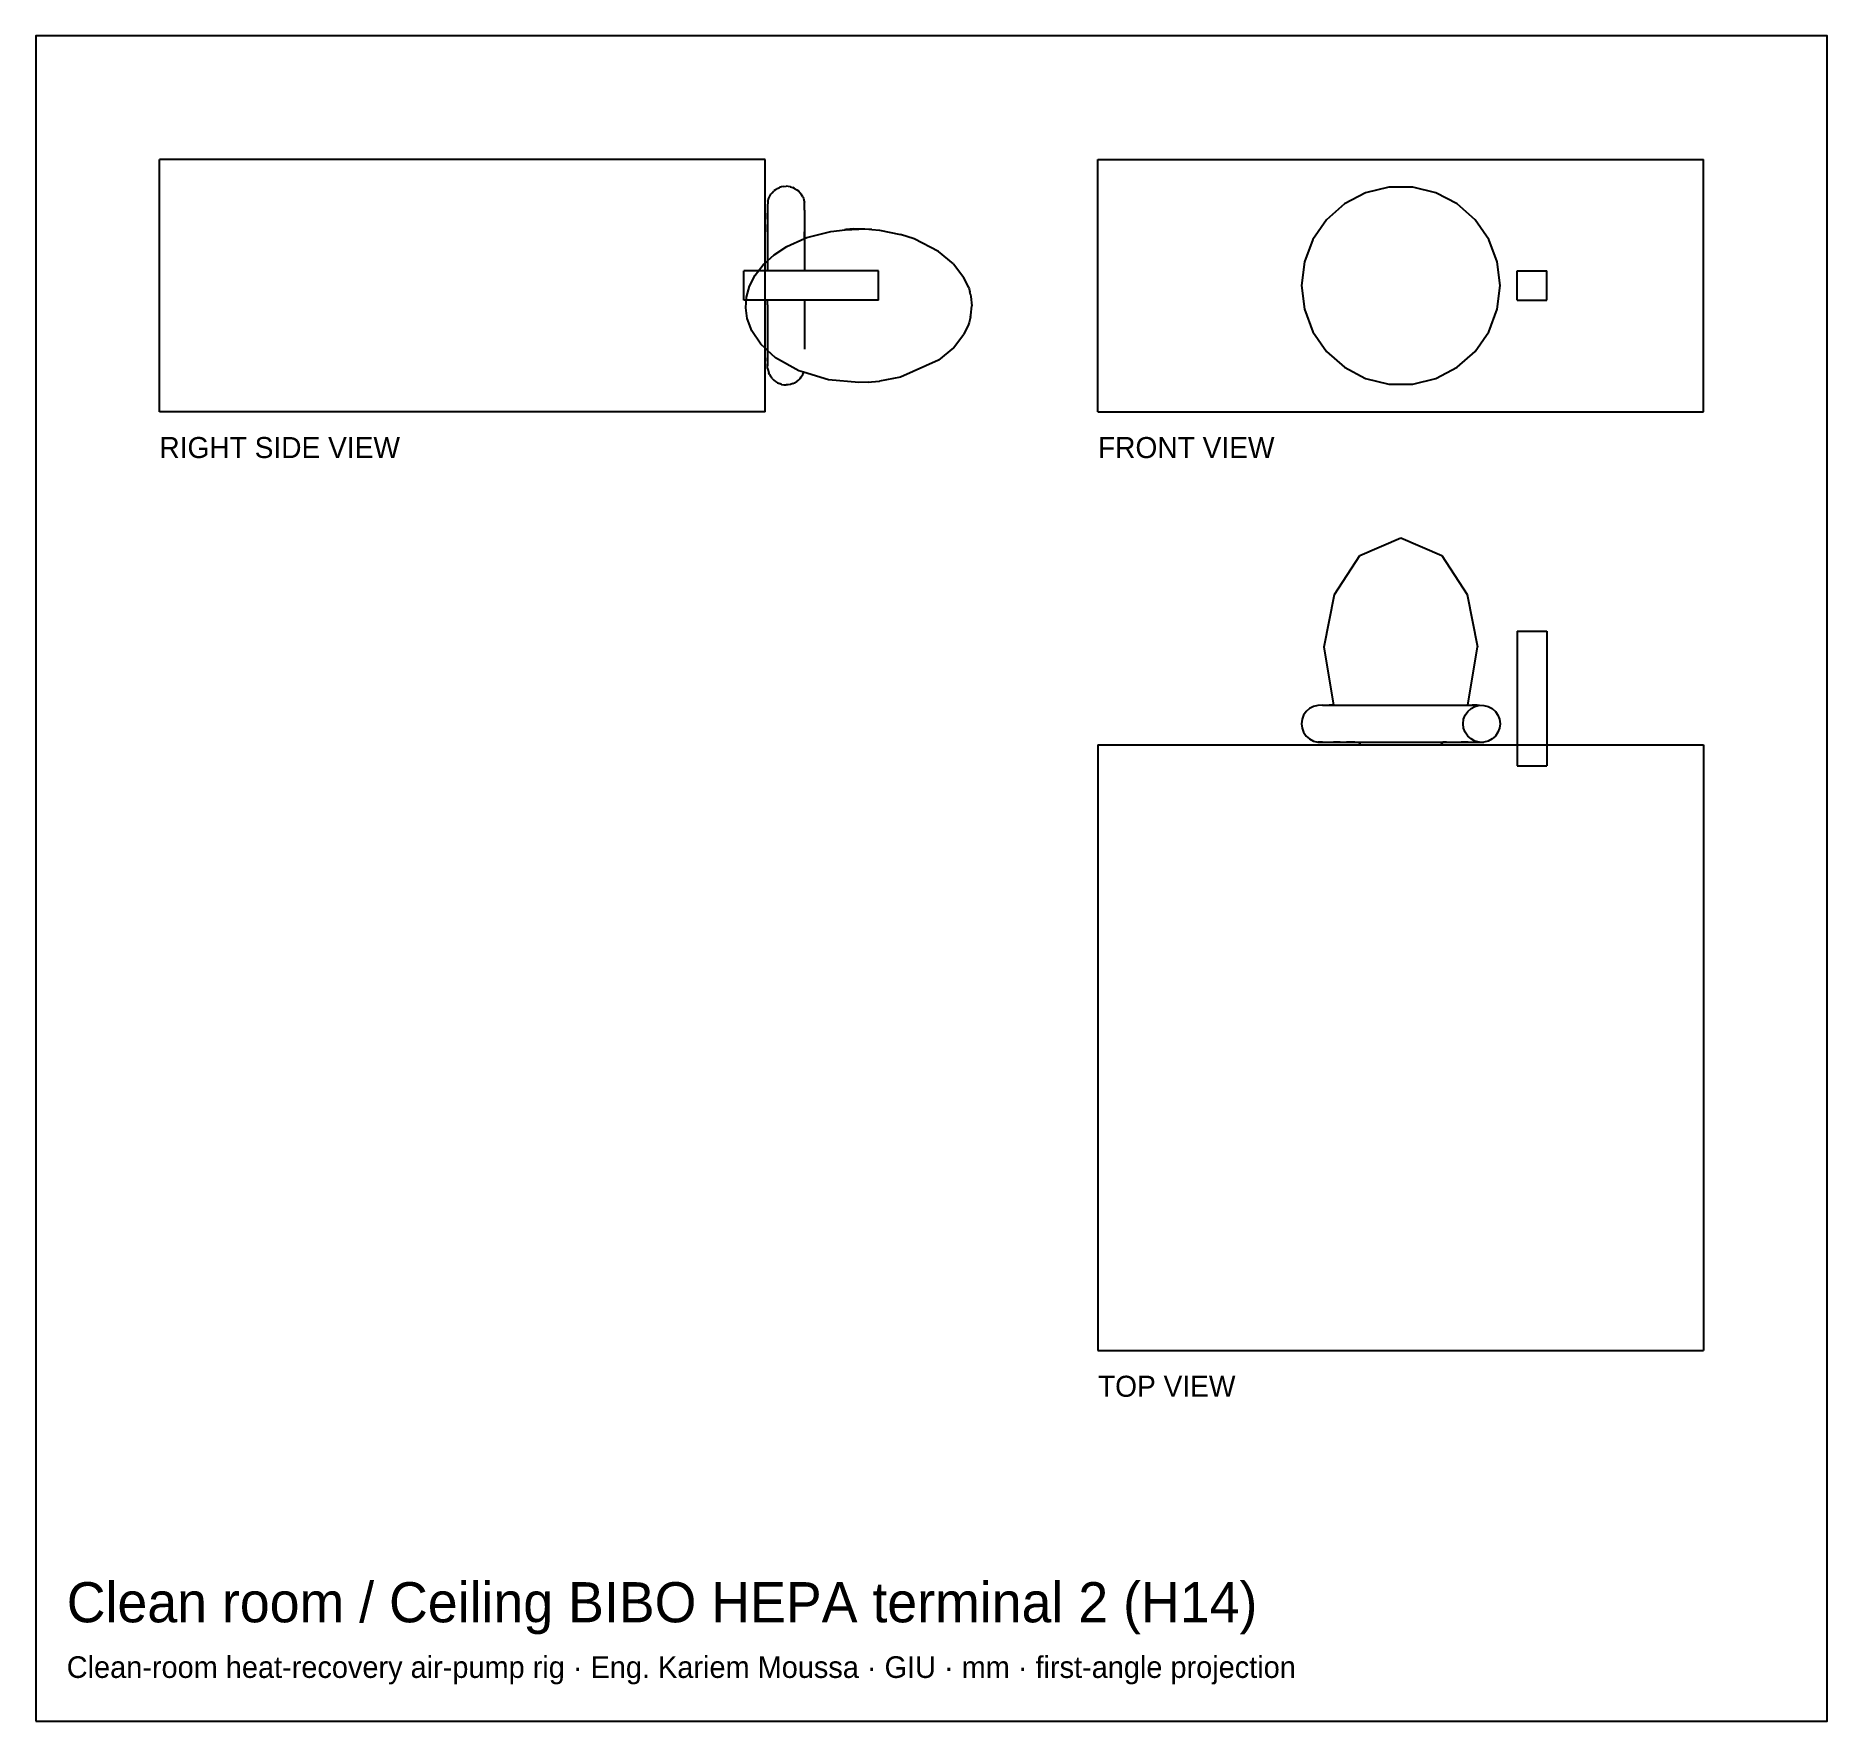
# Model space of a CAD drawing. Header units: millimetres. Extents: x 283 to 496, y 248 to 449.
import ezdxf

# ---------------------------------------------------------------- set-up
doc = ezdxf.new("R2010")
doc.units = ezdxf.units.MM
for name, color, linetype in [('BORDER', 7, 'Continuous'), ('HIDDEN', 8, 'Continuous'), ('TEXT', 5, 'Continuous'), ('VISIBLE', 7, 'Continuous')]:
    doc.layers.add(name, color=color, linetype=linetype)

msp = doc.modelspace()

# ---------------------------------------------------------------- linework, layer by layer
at = {"layer": 'BORDER'}
msp.add_lwpolyline([(282.73, 248.36), (495.69, 248.36), (495.69, 448.69), (282.73, 448.69)], close=True, dxfattribs=at)
at = {"layer": 'HIDDEN'}
for points in [[(369.42, 434), (297.42, 434)], [(297.42, 404), (297.42, 434)], [(369.42, 404), (369.42, 434)], [(409, 434), (481, 434)], [(409, 404), (409, 434)], [(481, 404), (481, 434)], [(443.58, 430.71), (440.82, 430.03)], [(446.42, 430.71), (443.58, 430.71)], [(449.18, 430.03), (446.42, 430.71)], [(438.3, 428.71), (436.17, 426.82)], [(440.82, 430.03), (438.3, 428.71)], [(451.7, 428.71), (449.18, 430.03)], [(453.83, 426.82), (451.7, 428.71)], [(436.17, 426.82), (434.55, 424.48)], [(455.45, 424.48), (453.83, 426.82)], [(372.03, 423.65), (374.12, 424.58)], [(378.93, 425.62), (380.56, 425.72)], [(434.55, 424.48), (433.54, 421.82)], [(456.46, 421.82), (455.45, 424.48)], [(369.21, 421.48), (369.42, 421.67)], [(369.72, 421.94), (370.49, 422.64)], [(370.49, 422.64), (372.03, 423.65)], [(433.54, 421.82), (433.2, 419)], [(456.8, 419), (456.46, 421.82)], [(369.42, 420.75), (366.92, 420.75)], [(366.92, 417.25), (366.92, 420.75)], [(382.92, 420.75), (366.92, 420.75)], [(366.92, 417.25), (366.92, 420.75)], [(367.56, 418.92), (368.23, 420.22)], [(368.23, 420.22), (369.21, 421.48)], [(382.92, 417.25), (382.92, 420.75)], [(458.85, 420.75), (462.35, 420.75)], [(458.85, 420.75), (462.35, 420.75)], [(458.85, 417.25), (458.85, 420.75)], [(458.85, 417.25), (458.85, 420.75)], [(462.35, 417.25), (462.35, 420.75)], [(462.35, 417.25), (462.35, 420.75)], [(367.13, 416.35), (367.2, 417.61)], [(367.2, 417.61), (367.56, 418.92)], [(433.2, 419), (433.54, 416.18)], [(456.46, 416.18), (456.8, 419)], [(369.42, 417.25), (366.92, 417.25)], [(382.92, 417.25), (366.92, 417.25)], [(367.31, 415.07), (367.13, 416.35)], [(433.54, 416.18), (434.55, 413.52)], [(455.45, 413.52), (456.46, 416.18)], [(458.85, 417.25), (462.35, 417.25)], [(458.85, 417.25), (462.35, 417.25)], [(367.86, 413.61), (367.31, 415.07)], [(368.93, 412.03), (367.86, 413.61)], [(434.55, 413.52), (436.17, 411.18)], [(453.83, 411.18), (455.45, 413.52)], [(369.42, 411.58), (368.93, 412.03)], [(370.66, 410.43), (369.72, 411.3)], [(436.17, 411.18), (438.3, 409.29)], [(451.7, 409.29), (453.83, 411.18)], [(373.43, 408.87), (370.66, 410.43)], [(438.3, 409.29), (440.82, 407.97)], [(449.18, 407.97), (451.7, 409.29)], [(374, 408.7), (373.43, 408.87)], [(440.82, 407.97), (443.58, 407.29)], [(443.58, 407.29), (446.42, 407.29)], [(446.42, 407.29), (449.18, 407.97)], [(369.42, 404), (297.42, 404)], [(409, 404), (481, 404)], [(458.85, 377.92), (462.35, 377.92)], [(458.85, 377.92), (458.85, 361.92)], [(462.35, 377.92), (462.35, 361.92)], [(452.95, 368.38), (453.35, 368.73)], [(453.35, 368.73), (453.82, 368.98)], [(453.82, 368.98), (454.34, 369.11)], [(452.4, 366.92), (452.46, 367.45)], [(452.46, 366.39), (452.4, 366.92)], [(452.46, 367.45), (452.65, 367.94)], [(452.65, 365.9), (452.46, 366.39)], [(452.65, 367.94), (452.95, 368.38)], [(409, 364.42), (481, 364.42)], [(409, 364.42), (409, 292.42)], [(452.95, 365.46), (452.65, 365.9)], [(453.35, 365.11), (452.95, 365.46)], [(453.82, 364.86), (453.35, 365.11)], [(454.35, 364.73), (453.82, 364.86)], [(458.85, 364.42), (458.85, 361.92)], [(462.35, 364.42), (462.35, 361.92)], [(481, 364.42), (481, 292.42)], [(458.85, 361.92), (462.35, 361.92)], [(458.85, 361.92), (462.35, 361.92)], [(409, 292.42), (481, 292.42)]]:
    msp.add_lwpolyline(points, dxfattribs=at)
at = {"layer": 'VISIBLE'}
for points in [[(369.42, 434), (297.42, 434)], [(297.42, 404), (297.42, 434)], [(369.42, 404), (369.42, 434)], [(409, 434), (481, 434)], [(409, 404), (409, 434)], [(481, 404), (481, 434)], [(370.25, 430.03), (370.46, 430.25)], [(370.65, 430.4), (370.46, 430.25)], [(370.65, 430.4), (370.9, 430.55)], [(370.9, 430.55), (371.13, 430.65)], [(371.39, 430.74), (371.13, 430.65)], [(371.65, 430.78), (371.39, 430.74)], [(371.65, 430.78), (371.92, 430.8)], [(372.19, 430.78), (371.92, 430.8)], [(372.45, 430.74), (372.19, 430.78)], [(372.45, 430.74), (372.71, 430.65)], [(372.94, 430.55), (372.71, 430.65)], [(372.94, 430.55), (373.19, 430.4)], [(373.19, 430.4), (373.38, 430.25)], [(373.38, 430.25), (373.59, 430.03)], [(369.74, 428.87), (369.72, 428.53)], [(369.72, 428.53), (369.72, 428.31)], [(369.72, 428.31), (369.72, 427.98)], [(369.76, 428.98), (369.74, 428.87)], [(369.76, 428.98), (369.86, 429.38)], [(369.86, 429.38), (369.94, 429.56)], [(369.94, 429.56), (370.11, 429.85)], [(370.11, 429.85), (370.25, 430.03)], [(373.59, 430.03), (373.73, 429.85)], [(373.9, 429.56), (373.73, 429.85)], [(373.9, 429.56), (373.98, 429.38)], [(373.98, 429.38), (374.08, 428.98)], [(374.08, 428.98), (374.1, 428.87)], [(374.12, 428.53), (374.1, 428.87)], [(374.12, 428.31), (374.12, 428.53)], [(374.12, 427.98), (374.12, 428.31)], [(369.72, 427.98), (369.72, 427.57)], [(369.72, 426.9), (369.72, 427.6)], [(369.72, 427.57), (369.72, 426.9)], [(369.72, 426.9), (369.72, 426.26)], [(369.72, 425.37), (369.72, 426.28)], [(369.72, 426.26), (369.72, 425.37)], [(374.12, 427.98), (374.12, 427.57)], [(374.12, 427.57), (374.12, 426.9)], [(374.12, 426.9), (374.12, 426.32)], [(374.12, 426.32), (374.12, 425.37)], [(369.72, 425.37), (369.72, 424.55)], [(369.72, 424.55), (369.72, 423.46)], [(374.12, 425.37), (374.12, 424.55)], [(374.12, 424.58), (374.12, 425.37)], [(374.12, 424.58), (374.39, 424.7)], [(374.12, 424.55), (374.12, 423.46)], [(374.39, 424.7), (377.25, 425.44)], [(377.25, 425.44), (378.93, 425.62)], [(379.01, 425.65), (378.86, 425.62)], [(378.86, 425.62), (378.93, 425.62)], [(380.01, 425.71), (378.93, 425.62)], [(379.98, 425.75), (379.01, 425.65)], [(381.3, 425.7), (379.98, 425.75)], [(380.5, 425.72), (380.01, 425.71)], [(381.76, 425.68), (380.5, 425.72)], [(382.11, 425.66), (381.76, 425.68)], [(382.11, 425.66), (383.01, 425.57)], [(383.01, 425.57), (385.51, 425.08)], [(387.13, 424.56), (385.51, 425.08)], [(390.06, 423.05), (387.13, 424.56)], [(369.42, 421.67), (369.72, 421.94)], [(369.72, 423.46), (369.72, 422.45)], [(369.72, 422.45), (369.72, 422.46)], [(369.72, 422.45), (369.72, 421.3)], [(374.12, 423.46), (374.12, 422.46)], [(374.12, 422.46), (374.12, 421.3)], [(391.81, 421.59), (390.06, 423.05)], [(382.92, 420.75), (369.42, 420.75)], [(369.72, 421.3), (369.72, 420.75)], [(374.12, 421.3), (374.12, 420.75)], [(382.92, 417.25), (382.92, 420.75)], [(391.81, 421.59), (393.06, 419.96)], [(393.59, 418.83), (393.06, 419.96)], [(393.59, 418.83), (393.67, 418.6)], [(393.67, 418.6), (393.78, 418.26)], [(393.86, 417.93), (393.78, 418.26)], [(393.86, 417.93), (393.9, 417.7)], [(393.9, 417.7), (394, 416.6)], [(382.92, 417.25), (369.42, 417.25)], [(369.72, 416.7), (369.72, 417.25)], [(369.72, 416.7), (369.72, 415.54)], [(369.72, 415.54), (369.72, 414.54)], [(374.12, 417.25), (374.12, 416.7)], [(374.12, 416.7), (374.12, 415.55)], [(374.12, 415.55), (374.12, 414.54)], [(393.86, 415.27), (393.78, 414.94)], [(393.86, 415.27), (393.9, 415.5)], [(393.9, 415.5), (394, 416.6)], [(369.72, 414.54), (369.72, 413.48)], [(369.72, 413.48), (369.72, 412.63)], [(374.12, 414.54), (374.12, 413.45)], [(374.12, 413.45), (374.12, 412.63)], [(391.81, 411.61), (393.06, 413.24)], [(393.59, 414.37), (393.06, 413.24)], [(393.67, 414.6), (393.59, 414.37)], [(393.78, 414.94), (393.67, 414.6)], [(369.72, 411.3), (369.42, 411.58)], [(369.72, 412.63), (369.72, 411.74)], [(369.72, 411.74), (369.72, 411.1)], [(369.72, 411.1), (369.72, 410.32)], [(374.12, 412.63), (374.12, 411.74)], [(374.12, 411.74), (374.12, 411.44)], [(391.81, 411.61), (390.06, 410.15)], [(369.72, 410.02), (369.72, 410.4)], [(369.72, 410.32), (369.72, 410.02)], [(369.72, 410.02), (369.72, 409.69)], [(369.72, 409.47), (369.72, 409.69)], [(369.72, 409.69), (369.73, 409.47)], [(369.73, 409.13), (369.72, 409.47)], [(369.73, 409.13), (369.76, 409.02)], [(369.76, 409.02), (369.86, 408.62)], [(390.06, 410.15), (385.51, 408.12)], [(369.94, 408.44), (369.86, 408.62)], [(369.94, 408.44), (370.11, 408.15)], [(370.25, 407.97), (370.11, 408.15)], [(370.25, 407.97), (370.46, 407.75)], [(370.46, 407.75), (370.65, 407.6)], [(370.65, 407.6), (370.9, 407.45)], [(370.9, 407.45), (371.13, 407.35)], [(371.39, 407.26), (371.13, 407.35)], [(371.39, 407.26), (371.65, 407.22)], [(371.65, 407.22), (371.92, 407.2)], [(372.19, 407.22), (371.92, 407.2)], [(372.45, 407.26), (372.19, 407.22)], [(372.71, 407.35), (372.45, 407.26)], [(372.71, 407.35), (372.94, 407.45)], [(372.94, 407.45), (373.19, 407.6)], [(373.19, 407.6), (373.38, 407.75)], [(373.38, 407.75), (373.59, 407.97)], [(373.59, 407.97), (373.73, 408.15)], [(373.73, 408.15), (373.9, 408.44)], [(373.9, 408.44), (373.98, 408.62)], [(373.98, 408.62), (374, 408.7)], [(376.98, 407.81), (374, 408.7)], [(380.56, 407.48), (376.98, 407.81)], [(381.77, 407.52), (380.56, 407.48)], [(381.77, 407.52), (382.08, 407.54)], [(382.08, 407.54), (383.01, 407.63)], [(385.51, 408.12), (383.01, 407.63)], [(369.42, 404), (297.42, 404)], [(409, 404), (481, 404)], [(440.14, 386.93), (445, 389)], [(445, 389), (449.86, 386.93)], [(437.1, 382.28), (440.14, 386.93)], [(449.86, 386.93), (452.9, 382.28)], [(435.89, 376.08), (437.1, 382.28)], [(452.9, 382.28), (454.11, 376.08)], [(458.85, 377.92), (462.35, 377.92)], [(458.85, 377.92), (458.85, 364.42)], [(462.35, 377.92), (462.35, 364.42)], [(437.05, 369.12), (435.89, 376.08)], [(452.95, 369.12), (454.11, 376.08)], [(434.15, 368.73), (433.75, 368.38)], [(434.62, 368.98), (434.15, 368.73)], [(435.13, 369.1), (434.62, 368.98)], [(435.68, 369.12), (435.13, 369.1)], [(435.68, 369.12), (435.82, 369.12)], [(435.82, 369.12), (436.5, 369.12)], [(436.5, 369.12), (436.95, 369.12)], [(436.99, 369.12), (436.5, 369.12)], [(436.95, 369.12), (437.81, 369.12)], [(437.81, 369.12), (438.56, 369.12)], [(438.56, 369.12), (439.55, 369.12)], [(439.55, 369.12), (440.47, 369.12)], [(440.47, 369.12), (441.6, 369.12)], [(441.6, 369.12), (442.67, 369.12)], [(442.67, 369.12), (443.84, 369.12)], [(443.84, 369.12), (445, 369.12)], [(445, 369.12), (446.16, 369.12)], [(446.16, 369.12), (447.33, 369.12)], [(447.33, 369.12), (448.4, 369.12)], [(448.4, 369.12), (449.53, 369.12)], [(449.53, 369.12), (450.45, 369.12)], [(450.45, 369.12), (451.44, 369.12)], [(451.44, 369.12), (452.19, 369.12)], [(452.19, 369.12), (452.98, 369.12)], [(452.98, 369.12), (453.5, 369.12)], [(453.5, 369.12), (454.02, 369.12)], [(454.07, 369.12), (453.5, 369.12)], [(454.02, 369.12), (454.32, 369.12)], [(454.32, 369.12), (454.34, 369.11)], [(454.34, 369.11), (454.87, 369.1)], [(454.87, 369.1), (455.38, 368.98)], [(455.38, 368.98), (455.85, 368.73)], [(455.85, 368.73), (456.25, 368.38)], [(433.26, 367.45), (433.2, 366.92)], [(433.2, 366.92), (433.26, 366.39)], [(433.45, 367.94), (433.26, 367.45)], [(433.26, 366.39), (433.45, 365.9)], [(433.75, 368.38), (433.45, 367.94)], [(456.25, 368.38), (456.55, 367.94)], [(456.55, 367.94), (456.74, 367.45)], [(456.74, 366.39), (456.55, 365.9)], [(456.74, 367.45), (456.8, 366.92)], [(456.8, 366.92), (456.74, 366.39)], [(409, 364.42), (481, 364.42)], [(409, 364.42), (409, 292.42)], [(433.45, 365.9), (433.75, 365.46)], [(433.75, 365.46), (434.15, 365.11)], [(434.15, 365.11), (434.62, 364.86)], [(434.62, 364.86), (435.13, 364.74)], [(435.13, 364.74), (435.67, 364.74)], [(435.68, 364.72), (435.13, 364.74)], [(435.68, 364.72), (435.67, 364.74)], [(435.68, 364.72), (435.98, 364.72)], [(435.98, 364.72), (436.5, 364.72)], [(436.5, 364.72), (437.02, 364.72)], [(437.81, 364.72), (436.99, 364.72)], [(437.02, 364.72), (437.81, 364.72)], [(437.81, 364.72), (438.56, 364.72)], [(439.55, 364.72), (438.54, 364.72)], [(438.56, 364.72), (439.55, 364.72)], [(439.55, 364.72), (440.48, 364.72)], [(440.22, 364.42), (440.01, 364.72)], [(440.48, 364.72), (441.6, 364.72)], [(441.6, 364.72), (442.67, 364.72)], [(442.67, 364.72), (443.84, 364.72)], [(443.84, 364.72), (445, 364.72)], [(445, 364.72), (446.16, 364.72)], [(446.16, 364.72), (447.33, 364.72)], [(447.33, 364.72), (448.4, 364.72)], [(448.4, 364.72), (449.53, 364.72)], [(449.53, 364.72), (450.45, 364.72)], [(449.78, 364.42), (449.99, 364.72)], [(450.45, 364.72), (449.99, 364.72)], [(450.45, 364.72), (451.48, 364.72)], [(451.48, 364.72), (452.19, 364.72)], [(452.19, 364.72), (452.98, 364.72)], [(453.01, 364.72), (452.19, 364.72)], [(452.98, 364.72), (453.5, 364.72)], [(453.5, 364.72), (454.18, 364.72)], [(454.32, 364.72), (454.07, 364.72)], [(454.18, 364.72), (454.32, 364.72)], [(454.32, 364.72), (454.87, 364.74)], [(455.38, 364.86), (454.87, 364.74)], [(455.85, 365.11), (455.38, 364.86)], [(456.25, 365.46), (455.85, 365.11)], [(456.55, 365.9), (456.25, 365.46)], [(481, 364.42), (481, 292.42)], [(409, 292.42), (481, 292.42)]]:
    msp.add_lwpolyline(points, dxfattribs=at)

# ---------------------------------------------------------------- texts
at = {"layer": 'TEXT'}
for s, height, p in [('RIGHT SIDE VIEW', 2.5, (297.42, 398.5)), ('FRONT VIEW', 2.5, (409, 398.5)), ('TOP VIEW', 2.5, (409, 286.92)), ('Clean room / Ceiling BIBO HEPA terminal 2 (H14)', 4.7731, (286.41, 260.11)), ('Clean-room heat-recovery air-pump rig · Eng. Kariem Moussa · GIU · mm · first-angle projection', 2.5701, (286.41, 253.5))]:
    msp.add_text(s, height=height, dxfattribs=at).set_placement(p)

doc.saveas('drawing.dxf')
